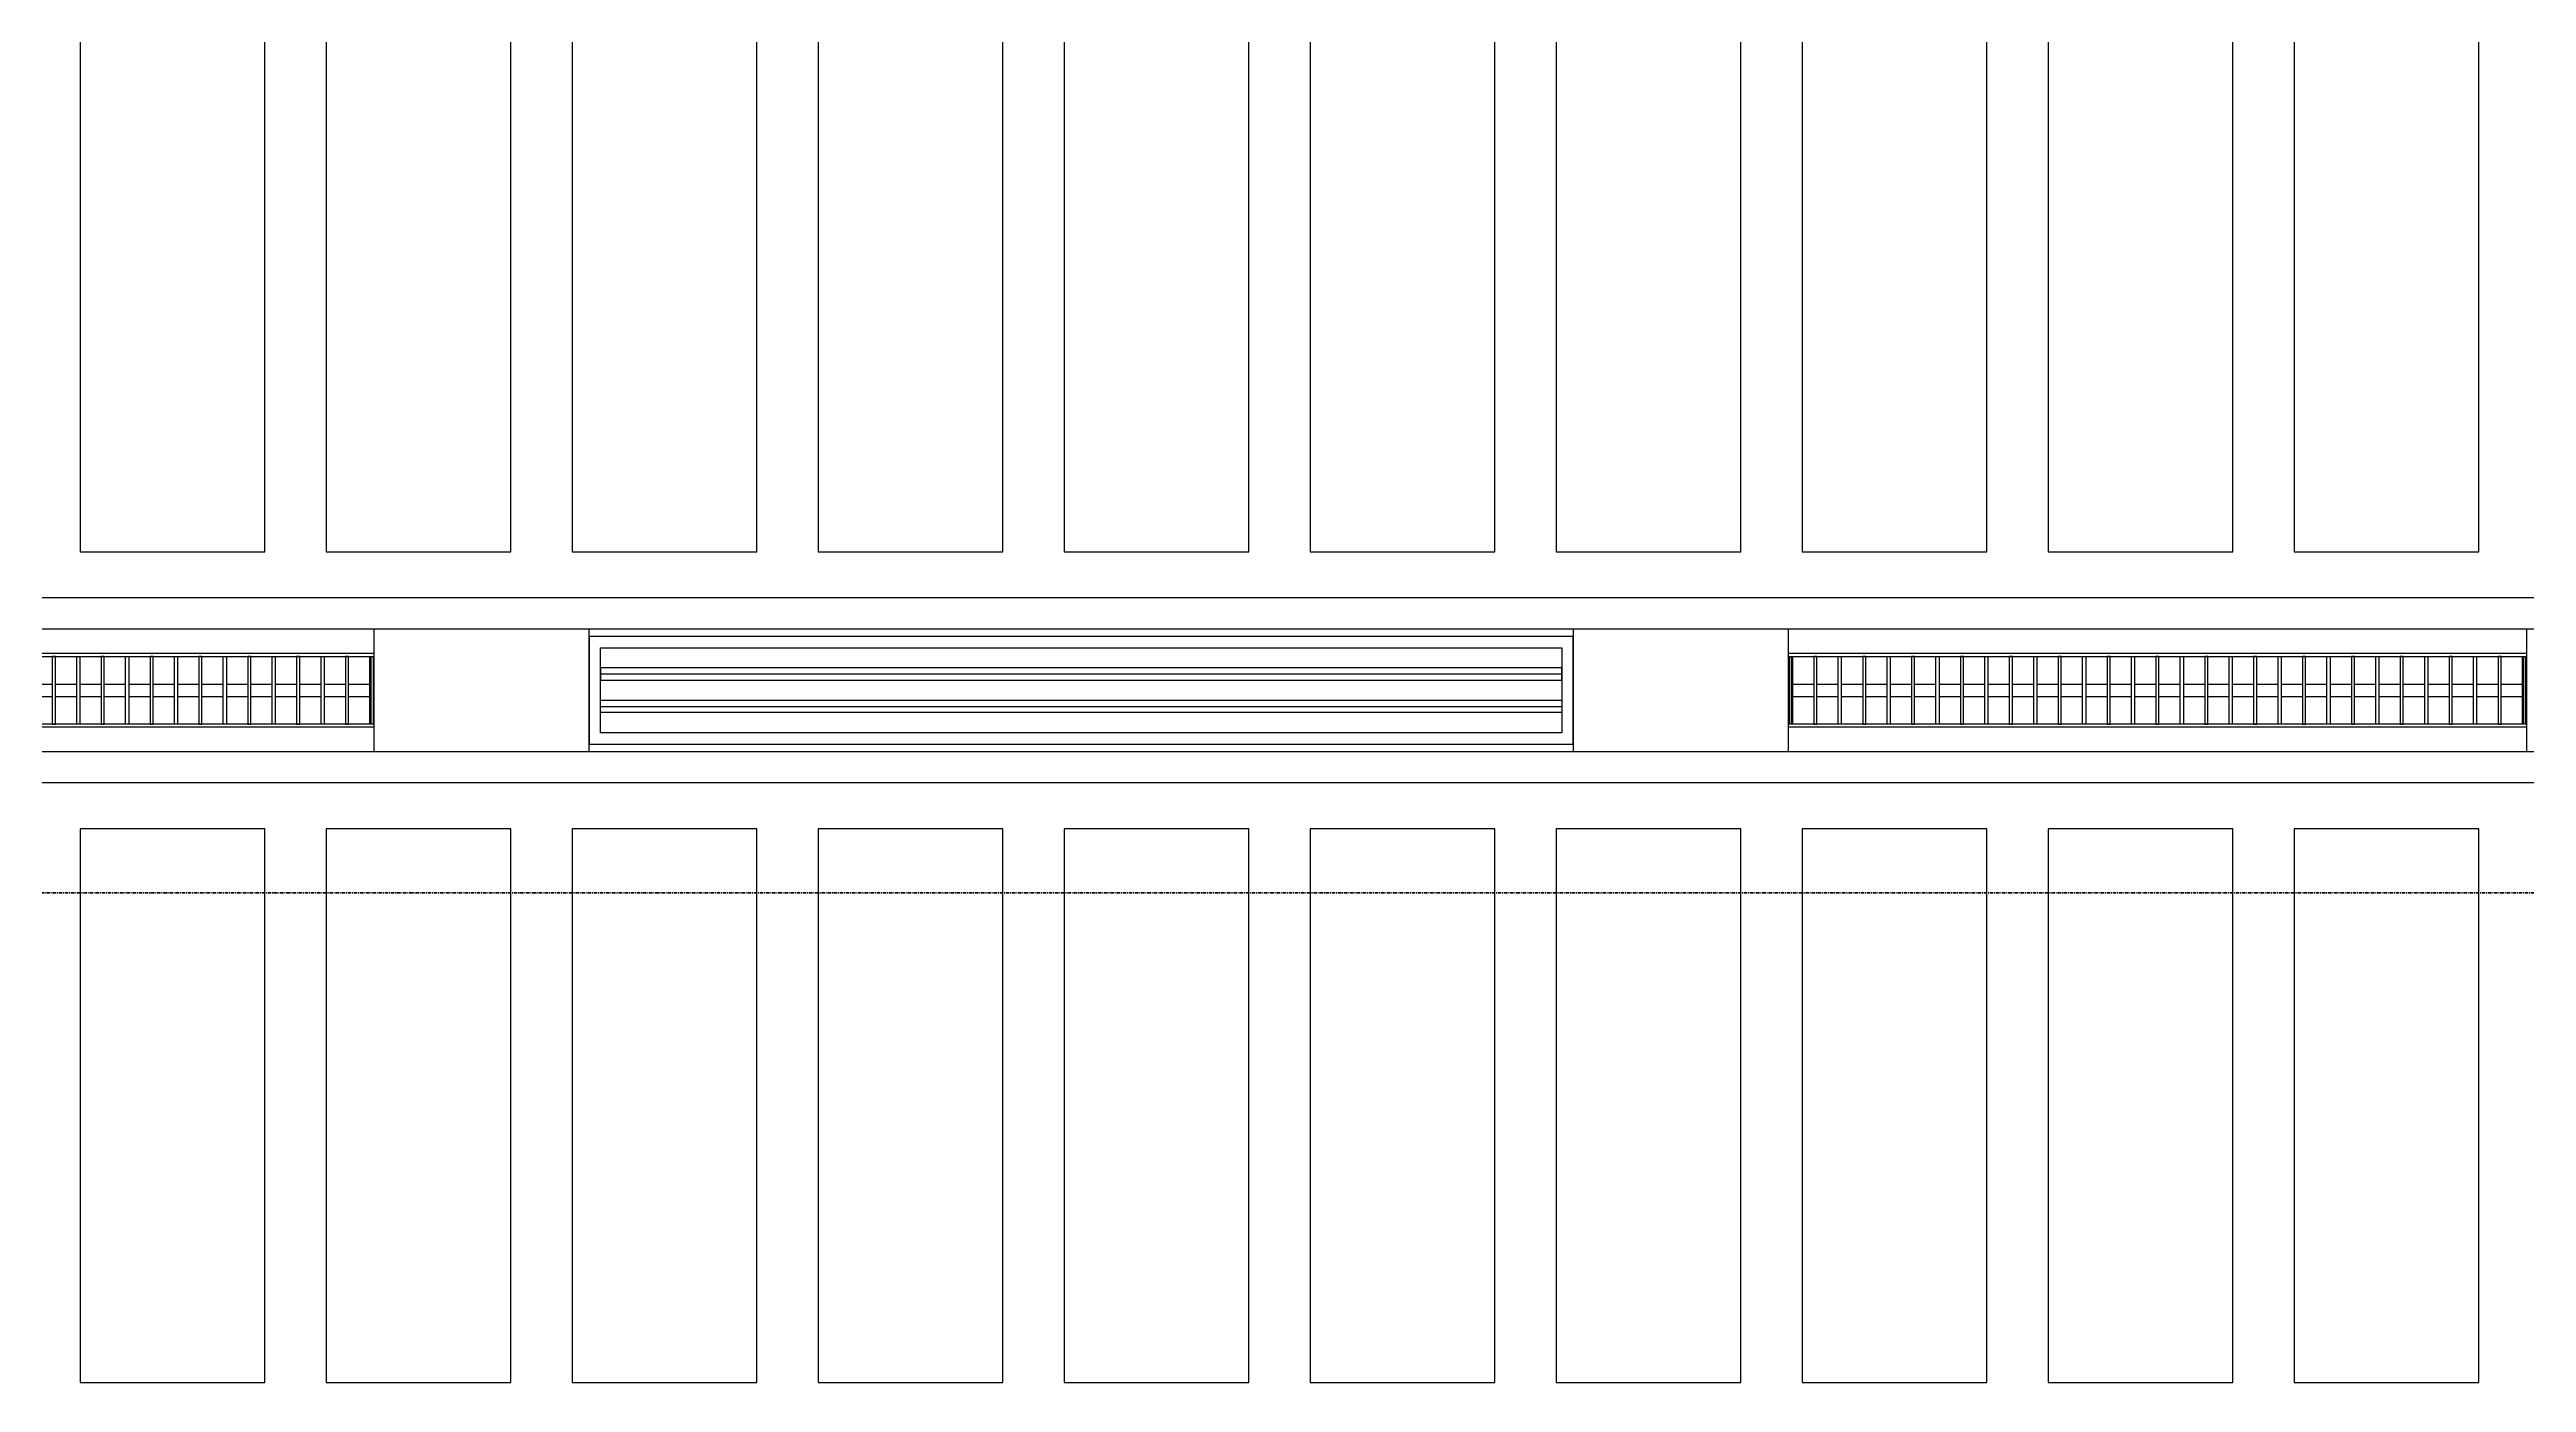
# Model space of a CAD drawing. Header units: millimetres. Extents: x -678720 to -601931, y -306 to 39239.
# Drawn here: x -669174 to -665146, y 4344 to 6510 of the extents above; entities that cross this region are included whole.
import ezdxf
from ezdxf.enums import TextEntityAlignment as Align
from ezdxf.xclip import XClip

# ---------------------------------------------------------------- set-up
doc = ezdxf.new("R2010")
doc.units = ezdxf.units.MM
doc.header["$XCLIPFRAME"] = 0
doc.linetypes.add('DPA_Grid _ Level 100', pattern=[10, 5.5, -1.6, 1.3, -1.6])
for name, color, linetype in [('000 - WIPEOUT', 250, 'Continuous'), ('001 - ASCESSORIES', 251, 'Continuous'), ('A04_TUBE SERIES', 2, 'Continuous'), ('A11_ALU.SOLID SHEET', 2, 'Continuous')]:
    doc.layers.add(name, color=color, linetype=linetype)
doc.layers.add('008 - LIGHTING', color=1, linetype='Continuous', lineweight=9)
doc.layers.add('G-ANNO-SECL', color=3, linetype='Continuous', lineweight=9)

# ---------------------------------------------------------------- blocks, each defined once
blk = doc.blocks.new('*U475')
blk.add_point((0, 0))
at = {"layer": 'Defpoints', "color": 250}
blk.add_text('AL.SHEET-HAT-TYPE-C', height=7, rotation=270, dxfattribs=at).set_placement((15, 0), align=Align.BOTTOM_CENTER)
blk.add_wipeout([(0, -100), (350, -100), (350, 100), (0, 100)]).dxf.layer = '000 - WIPEOUT'
at = {"layer": 'A11_ALU.SOLID SHEET', "color": 0}
blk.add_lwpolyline([(0, -100), (350, -100), (350, 100), (0, 100)], close=True, dxfattribs=at)
blk = doc.blocks.new('*U476')
at = {"layer": '001 - ASCESSORIES', "color": 0, "linetype": 'ByBlock'}
blk.add_lwpolyline([(800, 87.5), (-800, 87.5), (-800, -87.5), (800, -87.5)], close=True, dxfattribs=at)
at = {"layer": '001 - ASCESSORIES', "linetype": 'ByBlock'}
for points in [[(-781.5, 69), (781.5, 69), (781.5, -69), (-781.5, -69)], [(781.5, 36.3), (-781.5, 36.3), (-781.5, 16.3), (781.5, 16.3)], [(-781.5, -16.3), (781.5, -16.3), (781.5, -36.3), (-781.5, -36.3)]]:
    blk.add_lwpolyline(points, close=True, dxfattribs=at)
for points in [[(781.5, 26.3), (-781.5, 26.3)], [(-781.5, -26.3), (781.5, -26.3)]]:
    blk.add_lwpolyline(points, dxfattribs=at)
blk = doc.blocks.new('*U474')
at = {"color": 1}
blk.add_wipeout([(600, -60), (-600, -60), (-600, 60), (600, 60)], dxfattribs=at).dxf.layer = '000 - WIPEOUT'
at = {"layer": '001 - ASCESSORIES', "color": 0}
blk.add_lwpolyline([(600, -60), (-600, -60), (-600, 60), (600, 60)], close=True, dxfattribs=at)
at = {"layer": '001 - ASCESSORIES'}
for points in [[(-593.5, -55), (-598.5, -55), (-598.5, 55), (-593.5, 55)], [(595, -55), (-595, -55), (-595, 55), (595, 55)], [(-558.8, -55), (-553.8, -55), (-553.8, 55), (-558.8, 55)], [(-514, -55), (-519, -55), (-519, 55), (-514, 55)], [(-479.3, -55), (-474.3, -55), (-474.3, 55), (-479.3, 55)], [(-434.6, -55), (-439.6, -55), (-439.6, 55), (-434.6, 55)], [(-399.8, -55), (-394.8, -55), (-394.8, 55), (-399.8, 55)], [(-355.1, -55), (-360.1, -55), (-360.1, 55), (-355.1, 55)], [(-320.4, -55), (-315.4, -55), (-315.4, 55), (-320.4, 55)], [(-275.6, -55), (-280.6, -55), (-280.6, 55), (-275.6, 55)], [(-240.9, -55), (-235.9, -55), (-235.9, 55), (-240.9, 55)], [(-196.2, -55), (-201.2, -55), (-201.2, 55), (-196.2, 55)], [(-161.4, -55), (-156.4, -55), (-156.4, 55), (-161.4, 55)], [(-116.7, -55), (-121.7, -55), (-121.7, 55), (-116.7, 55)], [(-82, -55), (-77, -55), (-77, 55), (-82, 55)], [(-37.2, -55), (-42.2, -55), (-42.2, 55), (-37.2, 55)], [(-2.5, -55), (2.5, -55), (2.5, 55), (-2.5, 55)], [(42.2, -55), (37.2, -55), (37.2, 55), (42.2, 55)], [(77, -55), (82, -55), (82, 55), (77, 55)], [(121.7, -55), (116.7, -55), (116.7, 55), (121.7, 55)], [(156.4, -55), (161.4, -55), (161.4, 55), (156.4, 55)], [(201.2, -55), (196.2, -55), (196.2, 55), (201.2, 55)], [(235.9, -55), (240.9, -55), (240.9, 55), (235.9, 55)], [(280.6, -55), (275.6, -55), (275.6, 55), (280.6, 55)], [(315.4, -55), (320.4, -55), (320.4, 55), (315.4, 55)], [(360.1, -55), (355.1, -55), (355.1, 55), (360.1, 55)], [(394.8, -55), (399.8, -55), (399.8, 55), (394.8, 55)], [(439.6, -55), (434.6, -55), (434.6, 55), (439.6, 55)], [(474.3, -55), (479.3, -55), (479.3, 55), (474.3, 55)], [(519, -55), (514, -55), (514, 55), (519, 55)], [(553.8, -55), (558.8, -55), (558.8, 55), (553.8, 55)], [(598.5, -55), (593.5, -55), (593.5, 55), (598.5, 55)]]:
    blk.add_lwpolyline(points, close=True, dxfattribs=at)
for points in [[(-593.5, 10), (-558.8, 10)], [(-553.8, 10), (-519, 10)], [(-514, 10), (-479.3, 10)], [(-474.3, 10), (-439.6, 10)], [(-434.6, 10), (-399.8, 10)], [(-394.8, 10), (-360.1, 10)], [(-355.1, 10), (-320.4, 10)], [(-315.4, 10), (-280.6, 10)], [(-275.6, 10), (-240.9, 10)], [(-235.9, 10), (-201.2, 10)], [(-196.2, 10), (-161.4, 10)], [(-156.4, 10), (-121.7, 10)], [(-116.7, 10), (-82, 10)], [(-77, 10), (-42.2, 10)], [(-37.2, 10), (-2.5, 10)], [(2.5, 10), (37.2, 10)], [(42.2, 10), (77, 10)], [(82, 10), (116.7, 10)], [(121.7, 10), (156.4, 10)], [(161.4, 10), (196.2, 10)], [(201.2, 10), (235.9, 10)], [(240.9, 10), (275.6, 10)], [(280.6, 10), (315.4, 10)], [(320.4, 10), (355.1, 10)], [(360.1, 10), (394.8, 10)], [(399.8, 10), (434.6, 10)], [(439.6, 10), (474.3, 10)], [(479.3, 10), (514, 10)], [(519, 10), (553.8, 10)], [(558.8, 10), (593.5, 10)], [(-593.5, -10), (-558.8, -10)], [(-553.8, -10), (-519, -10)], [(-514, -10), (-479.3, -10)], [(-474.3, -10), (-439.6, -10)], [(-434.6, -10), (-399.8, -10)], [(-394.8, -10), (-360.1, -10)], [(-355.1, -10), (-320.4, -10)], [(-315.4, -10), (-280.6, -10)], [(-275.6, -10), (-240.9, -10)], [(-235.9, -10), (-201.2, -10)], [(-196.2, -10), (-161.4, -10)], [(-156.4, -10), (-121.7, -10)], [(-116.7, -10), (-82, -10)], [(-77, -10), (-42.2, -10)], [(-37.2, -10), (-2.5, -10)], [(2.5, -10), (37.2, -10)], [(42.2, -10), (77, -10)], [(82, -10), (116.7, -10)], [(121.7, -10), (156.4, -10)], [(161.4, -10), (196.2, -10)], [(201.2, -10), (235.9, -10)], [(240.9, -10), (275.6, -10)], [(280.6, -10), (315.4, -10)], [(320.4, -10), (355.1, -10)], [(360.1, -10), (394.8, -10)], [(399.8, -10), (434.6, -10)], [(439.6, -10), (474.3, -10)], [(479.3, -10), (514, -10)], [(519, -10), (553.8, -10)], [(558.8, -10), (593.5, -10)]]:
    blk.add_lwpolyline(points, dxfattribs=at)
blk = doc.blocks.new('*U492')
blk.add_wipeout([(-25, 0), (25, 0), (25, 81755), (-25, 81755)]).dxf.layer = '000 - WIPEOUT'
at = {"layer": 'A04_TUBE SERIES', "color": 0}
blk.add_lwpolyline([(-25, 0), (25, 0), (25, 81755), (-25, 81755)], close=True, dxfattribs=at)
at = {"layer": 'Defpoints', "color": 250, "flags": 1}
blk.add_attdef('EXTR.OVL-LENGTH_', (-33.1, -9), '', height=5, dxfattribs=at)
blk = doc.blocks.new('*U489')
blk.add_wipeout([(-25, 0), (25, 0), (25, 81755), (-25, 81755)]).dxf.layer = '000 - WIPEOUT'
at = {"layer": 'A04_TUBE SERIES', "color": 0}
blk.add_lwpolyline([(-25, 0), (25, 0), (25, 81755), (-25, 81755)], close=True, dxfattribs=at)
at = {"layer": 'Defpoints', "color": 250, "flags": 1}
blk.add_attdef('EXTR.OVL-LENGTH_', (-33.1, -9), '', height=5, dxfattribs=at)
blk = doc.blocks.new('*U604')
at = {"color": 3}
for points in [[(-875, -13250), (875, -13250), (875, -13550), (-875, -13550)], [(-875, -13650), (875, -13650), (875, -13950), (-875, -13950)], [(-875, -14050), (875, -14050), (875, -14350), (-875, -14350)], [(-875, -14450), (875, -14450), (875, -14750), (-875, -14750)], [(-875, -14850), (875, -14850), (875, -15150), (-875, -15150)], [(-875, -15250), (875, -15250), (875, -15550), (-875, -15550)], [(-875, -15650), (875, -15650), (875, -15950), (-875, -15950)], [(-875, -16050), (875, -16050), (875, -16350), (-875, -16350)], [(-875, -16450), (875, -16450), (875, -16750), (-875, -16750)], [(-875, -16850), (875, -16850), (875, -17150), (-875, -17150)]]:
    blk.add_wipeout(points, dxfattribs=at).dxf.layer = '000 - WIPEOUT'
at = {"layer": 'A11_ALU.SOLID SHEET', "color": 0, "linetype": 'ByBlock'}
for points in [[(-875, -13550), (875, -13550), (875, -13250), (-875, -13250)], [(-875, -13950), (875, -13950), (875, -13650), (-875, -13650)], [(-875, -14350), (875, -14350), (875, -14050), (-875, -14050)], [(-875, -14750), (875, -14750), (875, -14450), (-875, -14450)], [(-875, -15150), (875, -15150), (875, -14850), (-875, -14850)], [(-875, -15550), (875, -15550), (875, -15250), (-875, -15250)], [(-875, -15950), (875, -15950), (875, -15650), (-875, -15650)], [(-875, -16350), (875, -16350), (875, -16050), (-875, -16050)], [(-875, -16750), (875, -16750), (875, -16450), (-875, -16450)], [(-875, -17150), (875, -17150), (875, -16850), (-875, -16850)]]:
    blk.add_lwpolyline(points, close=True, dxfattribs=at)
blk = doc.blocks.new('*U607')
at = {"color": 3}
for points in [[(-450, -7650), (450, -7650), (450, -7950), (-450, -7950)], [(-450, -8050), (450, -8050), (450, -8350), (-450, -8350)], [(-450, -8450), (450, -8450), (450, -8750), (-450, -8750)], [(-450, -8850), (450, -8850), (450, -9150), (-450, -9150)], [(-450, -9250), (450, -9250), (450, -9550), (-450, -9550)], [(-450, -9650), (450, -9650), (450, -9950), (-450, -9950)], [(-450, -10050), (450, -10050), (450, -10350), (-450, -10350)], [(-450, -10450), (450, -10450), (450, -10750), (-450, -10750)], [(-450, -10850), (450, -10850), (450, -11150), (-450, -11150)], [(-450, -11250), (450, -11250), (450, -11550), (-450, -11550)]]:
    blk.add_wipeout(points, dxfattribs=at).dxf.layer = '000 - WIPEOUT'
at = {"layer": 'A11_ALU.SOLID SHEET', "color": 0, "linetype": 'ByBlock'}
for points in [[(-450, -7950), (450, -7950), (450, -7650), (-450, -7650)], [(-450, -8350), (450, -8350), (450, -8050), (-450, -8050)], [(-450, -8750), (450, -8750), (450, -8450), (-450, -8450)], [(-450, -9150), (450, -9150), (450, -8850), (-450, -8850)], [(-450, -9550), (450, -9550), (450, -9250), (-450, -9250)], [(-450, -9950), (450, -9950), (450, -9650), (-450, -9650)], [(-450, -10350), (450, -10350), (450, -10050), (-450, -10050)], [(-450, -10750), (450, -10750), (450, -10450), (-450, -10450)], [(-450, -11150), (450, -11150), (450, -10850), (-450, -10850)], [(-450, -11550), (450, -11550), (450, -11250), (-450, -11250)]]:
    blk.add_lwpolyline(points, close=True, dxfattribs=at)
blk = doc.blocks.new('*U743')
at = {"layer": 'A11_ALU.SOLID SHEET', "color": 0, "linetype": 'ByBlock', "rotation": 90}
for name, p in [('*U604', (62308.5, 2990)), ('*U607', (67908.5, 1215))]:
    blk.add_blockref(name, p, dxfattribs=at)
at = {"layer": 'A11_ALU.SOLID SHEET', "color": 1}
for p in [(76036, 1890), (77986, 1890), (79536, 1890)]:
    blk.add_blockref('*U475', p, dxfattribs=at)
at = {"layer": '008 - LIGHTING'}
for name, p in [('*U476', (77186, 1890)), ('*U474', (75436, 1890)), ('*U474', (78936, 1890))]:
    blk.add_blockref(name, p, dxfattribs=at)
at = {"layer": 'A04_TUBE SERIES', "color": 0, "linetype": 'ByBlock', "rotation": 270}
for name, p in [('*U492', (21303.5, 2015)), ('*U489', (21303.5, 1765))]:
    blk.add_blockref(name, p, dxfattribs=at)

msp = doc.modelspace()

# ---------------------------------------------------------------- block references
at = {"layer": 'A11_ALU.SOLID SHEET'}
ref = msp.add_blockref('*U743', (-744682.4, 3579), dxfattribs=at)
XClip(ref).set_block_clipping_path([(69798.6834257276, -3885.5002684942), (120965.0023936313, 33679.9972602262)])

# ---------------------------------------------------------------- next in the draw order: linework, layer by layer
at = {"layer": 'G-ANNO-SECL', "linetype": 'DPA_Grid _ Level 100', "lineweight": 50}
msp.add_line((-676908.9, 5139.9), (-604865.6, 5139.9), dxfattribs=at)

doc.saveas('drawing.dxf')
